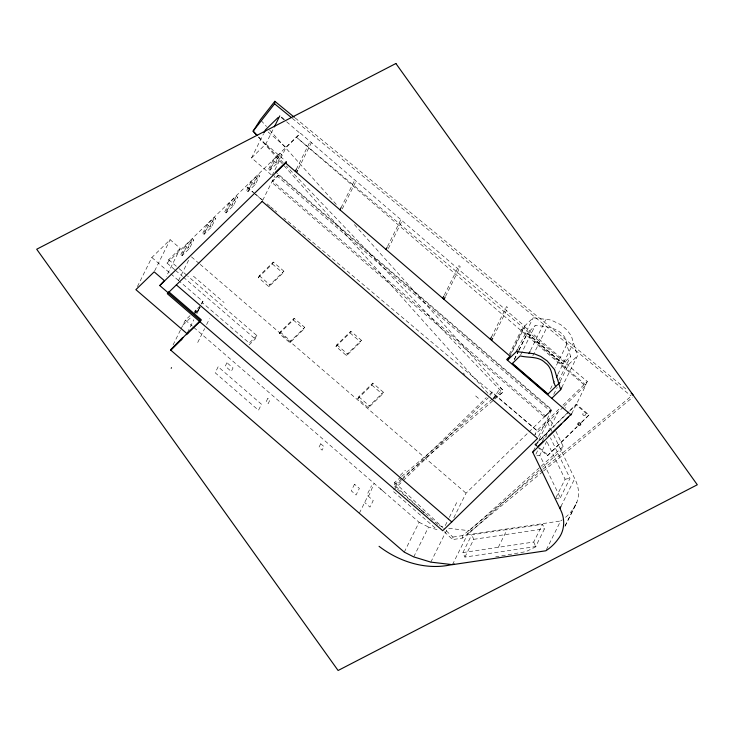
<?xml version="1.0" encoding="UTF-8"?>
<svg xmlns="http://www.w3.org/2000/svg" width="734" height="734" viewBox="0 0 734 734"><rect width="100%" height="100%" fill="white"/><g stroke="black" fill="none" stroke-linecap="round" stroke-linejoin="round"><path stroke-width="0.55" stroke-dasharray="3.67 2.75" d="M566.657 344.705C566.29 329.245 547.124 325.823 535.141 325.657L527.232 333.355L562.822 363.981L570.648 356.366L566.657 344.705L555.143 367.899M561.694 387.625L577.447 355.88L571.309 335.796L566.896 329.942L560.804 324.703L550.986 319.996L533.178 317.785L524.269 326.447L510.46 354.274M421.848 510.68L394.387 484.917L394.644 482.403L400.746 477.192M542.729 471.696L462.457 538.086L452.649 539.582L452.906 537.068L443.749 528.471M462.457 538.086L462.714 535.572L542.105 469.907M564.987 526.342L575.851 504.469C579.695 497.166 579.117 488.238 575.795 480.862L552.418 432.445M137.377 286.645L151.846 257.496L170.132 239.697L180.28 248.431L166.288 276.617M154.672 270.855L170.132 239.697M174.701 269.681L167.031 263.075L168.71 259.698L180.28 248.431M180.848 254.524L185.096 245.973L192.418 238.844L193.693 239.945L189.455 248.487L182.124 255.616L180.848 254.524L188.179 247.395L192.418 238.844M182.124 255.616L186.372 247.074L193.693 239.945M178.399 280.792L189.106 259.24M202.804 233.164L207.043 224.613L214.374 217.484L215.649 218.585L211.401 227.136L204.08 234.265L202.804 233.164L210.126 226.035L214.374 217.484M204.08 234.265L208.318 225.714L215.649 218.585M224.751 211.805L228.99 203.254L236.32 196.125L237.596 197.226L233.357 205.777L226.026 212.906L224.751 211.805L232.072 204.676L236.32 196.125M271.241 174.811L251.578 157.893L263.552 133.772M226.026 212.906L230.274 204.355L237.596 197.226M251.578 157.893L265.818 144.029L273.8 127.955M246.697 190.445L250.945 181.894L258.267 174.765L259.552 175.866L255.304 184.417L247.982 191.546L246.697 190.445L254.028 183.317L258.267 174.765M247.982 191.546L252.221 182.995L259.552 175.866M173.068 344.943L180.463 330.052M180.949 329.061L185.381 320.143L190.271 315.446M194.015 313.932L195.978 309.977L200.318 305.757M194.703 313.776L197.152 308.831M197.859 310.693L199.832 306.739M201.162 304.059L202.933 301.463L179.527 281.324M201.978 303.289L202.896 301.435M187.454 332.63L193.868 319.721M196.822 313.767L200.171 307.023L198.758 309.766L195.492 313.014L198.795 309.794L195.473 312.941M202.006 303.316L202.933 301.463M268.653 169.086L272.892 160.535L280.223 153.406L281.498 154.507L277.259 163.058L269.928 170.187L268.653 169.086L275.975 161.957L280.223 153.406M269.928 170.187L274.177 161.636L281.498 154.507M272.103 175.554L286.067 147.415L300.463 133.239L524.883 326.391L510.075 356.229M262.662 200.4L274.911 175.747M277.626 176.463L278.314 175.077L551.106 409.856L550.427 411.242L544.472 417.031L271.681 182.252L277.626 176.463L550.427 411.242M197.721 342.484L204.621 328.584M206.593 324.611L209.548 318.657M296.307 169.325L310.032 141.671L311.317 142.781L298.105 169.407M258.368 277.59L259.286 275.727L273.296 262.093L283.874 271.195L282.948 273.057L268.938 286.691L258.368 277.59L272.369 263.956L273.296 262.093M268.938 286.691L269.864 284.829L283.874 271.195M249.101 344.934L255.221 338.98L256.9 335.603L187.62 275.975M340.971 207.841L354.825 179.949M279.324 333.649L280.159 331.961L294.169 318.327L304.748 327.428L303.904 329.116L289.893 342.75L279.324 333.649L293.334 320.015L294.169 318.327M342.255 208.951L356.109 181.05M289.893 342.75L290.737 341.062L304.748 327.428M335.988 346.512L336.833 344.824L350.843 331.19L361.412 340.292L360.577 341.98L346.567 355.614L335.988 346.512L349.999 332.878L350.843 331.19M387.524 246.486L400.883 219.585M388.314 248.587L402.168 220.695M346.567 355.614L347.402 353.916L361.412 340.292M357.825 398.69L358.788 396.764L372.799 383.13L383.368 392.231L382.414 394.158L368.404 407.792L357.825 398.69L371.835 385.056L372.799 383.13M368.404 407.792L369.358 405.865L383.368 392.231M444.263 295.215L458.961 265.616L460.246 266.717L445.547 296.325M367.798 493.23L371.523 485.724M359.33 513.25L367.936 495.918L369.193 494.982L374.138 483.412M491.367 337.218L506.57 306.592L507.855 307.693L493.156 337.301M404.269 552.133L419.086 522.287L193.17 326.878M509.148 354.559L521.489 329.694L524.883 326.391M490.44 395.268L492.037 392.066L536.884 430.665L559.712 408.352M413.728 556.895L428.546 527.058L437.088 529.673L392.681 490.863L402.498 481.311M517.929 348.503L533.178 317.785M514.222 359.568L518.332 351.402M518.727 350.494L527.342 333.254L562.932 363.881M514.424 359.366L518.433 351.302M518.929 350.292L527.443 333.153L563.033 363.789M520.626 354.898L535.141 325.657M530.462 350.513L545.711 319.795M445.263 525.599L448.832 518.415M449.346 517.387L456.988 501.983M532.829 355.761L546.839 327.529M430.821 562.125L447.667 528.177M453.805 517.819L466.035 493.184L528.131 432.757M452.465 564.666L469.32 530.719L540.352 466.925M462.915 552.564L471.733 534.802L542.527 524.278L544.527 528.801L535.701 546.564L464.916 557.088L462.915 552.564L533.71 542.041L542.527 524.278M464.916 557.088L473.733 539.325L471.733 534.802M550.417 389.093L554.418 381.019M557.923 374.147L573.171 343.42M558.638 380.57L570.648 356.366M553.739 394.36L557.198 387.405M560.161 381.432L568.538 364.55L577.447 355.88M544.472 417.031L551.106 409.856M538.582 436.391L551.83 409.691L276.434 172.664M536.6 446.3L534.921 444.859L535.224 444.244L568.373 411.985M533.343 451.043L549.601 418.288L553.968 427.326M535.912 454.144L537.939 450.043M542.518 440.831L544.555 436.73L546.518 436.363M545.472 437.18L547.949 432.179L537.343 442.987M548.252 431.564L557.702 412.526M555.418 498.698L560.336 497.771L539.811 455.273L547.436 439.905M565.492 408.122L565.822 407.462M498.313 547.298L507.13 529.535M537.435 447.015L547.491 455.676L576.878 426.766M587.328 381.487L585.2 385.781L296.389 137.203L587.328 381.487L562.96 405.196M571.658 413.765L585.879 385.111L521.489 329.694M576.218 404.856L576.52 404.241M555.913 431.344L563.189 446.419L561.152 450.529L542.545 467.237M581.42 422.656L588.989 414.976L576.429 404.159L569.18 411.205M555.922 497.67L565.079 479.229L546.995 441.795M560.336 497.771L569.997 478.311L550.445 437.831M560.914 506.506L574.731 478.66M546.362 549.72L560.648 520.947A58.289 49.646 26.4 0 0 562.244 519.865M565.07 525.929L576.924 502.056M575.851 504.469L572.924 509.249A58.289 49.646 26.4 0 1 565.281 517.534M493.175 399.085L500.46 387.635L502.717 390.057L502.46 392.571L403.104 477.467M400.259 475.357L405.443 470.246M167.031 263.075L300.463 133.239M278.314 175.077L272.369 180.867L545.16 415.655M256.9 335.603L249.248 343.035L201.997 302.371M401.269 480.385L394.727 486.752L424.61 512.873M402.085 479.586L486.312 397.635M489.578 394.452L492.037 392.066M403.315 480.513L488.358 397.764M528.957 431.959L551.83 409.691M563.363 407.021L534.838 434.776L536.976 430.482L283.774 217.888M564.171 406.232L585.879 385.111M534.921 444.859L568.878 411.811M569.685 411.031L576.126 404.764L588.686 415.582M581.723 422.05L588.989 414.976M547.491 455.676L577.383 426.592M182.922 325.089L191.895 316.482M194.354 311.537L195.978 309.977M541.206 466.163L563.189 446.419M539.16 470.274L467.274 534.829L560.648 520.947M401.617 476.449L492.257 398.993M493.129 398.25L502.717 390.057L353.65 223.751M394.387 484.917L402.232 478.21M542.986 469.182L632.974 394.764M543.61 470.962L632.708 397.277M494.101 398.434L502.46 392.571L286.352 166.012M536.022 546.692L525.911 551.656L495.679 556.858M536.857 455.823L539.811 455.273M565.079 479.229L569.997 478.311M452.906 537.068L462.714 535.572M473.733 539.325L544.527 528.801M448.749 528.306L469.32 530.719M439.125 525.562L444.465 527.196M419.086 522.287L428.546 527.058M295.242 118.009L627.653 390.405M292.325 118.339L630.937 395.819M254.808 193.574L246.028 186.207L252.973 192.18M255.689 194.308L262.708 200.208M267.093 203.887L269.727 206.098M270.607 206.841L274.121 209.786M274.993 210.52L276.755 211.998M286.627 121.78L300.307 133.551M524.269 326.447L568.538 364.55M268.112 131.964L286.067 147.415M265.818 144.029L284.627 160.223M275.975 161.957L277.259 163.058M272.892 160.535L274.177 161.636M254.028 183.317L255.304 184.417M250.945 181.894L252.221 182.995M253.845 192.932L261.662 199.657M463.081 373.01L464.815 374.505M535.224 444.244L538.572 447.134M539.417 447.85L547.793 455.062M475.66 395.956L478.889 398.736M232.072 204.676L233.357 205.777M228.99 203.254L230.274 204.355M272.369 263.956L282.948 273.057M349.999 332.878L360.577 341.98M210.126 226.035L211.401 227.136M207.043 224.613L208.318 225.714M259.286 275.727L269.864 284.829M336.833 344.824L347.402 353.916M371.835 385.056L382.414 394.158M293.334 320.015L303.904 329.116M188.179 247.395L189.455 248.487M185.096 245.973L186.372 247.074M358.788 396.764L369.358 405.865M280.159 331.961L290.737 341.062M191.501 256.909L199.318 263.634M200.189 264.378L466.035 493.184M193.437 276.177L224.072 302.536M168.71 259.698L177.233 267.029M178.968 268.525L186.757 275.232M175.554 270.415L182.482 276.379M183.344 277.122L255.221 338.98M151.846 257.496L170.013 273.14M170.875 273.883L178.665 280.581M380.295 488.752L383.524 491.532M185.381 320.143L192.308 326.135M367.936 495.918L373.248 500.515L369.982 507.093L364.67 502.496M425.463 513.626L438.271 524.819M394.644 482.403L442.914 527.691M422.683 511.47L424.353 513.029M444.327 531.765L452.649 539.582M258.652 136.964L283.186 162.691M261.157 120.559L266.506 126.532M269.571 129.946L337.612 205.887M258.46 137.13L489.358 394.819M547.564 422.399L551.931 431.436M533.71 542.041L535.701 546.564M218.154 366.78L215.181 372.78L258.515 410.269L261.488 404.26L218.154 366.78M226.953 362.724L225.237 366.193L231.302 371.432L233.017 367.973L226.953 362.724M267.855 398.305L266.093 401.847L268.167 403.636L269.919 400.094L267.855 398.305M320.721 443.786L318.932 447.382L322.125 450.144L323.914 446.538L320.721 443.786M354.54 484.22L351.265 490.826L356.091 495L359.376 488.404L354.54 484.22M583.025 414.93A1.385 1.184 26.4 0 0 585.356 415.004A1.385 1.184 26.4 0 0 583.998 413.132A1.385 1.184 26.4 0 0 583.025 414.93"/><path stroke-width="1.1" d="M551.766 398.342L560.675 389.681L554.537 369.587L547.215 360.972L540.692 356.403L534.214 353.788L516.406 351.577L507.497 360.238L508.488 358.247M256.937 135.423L253.111 131.157L274.599 103.815L274.855 101.301L294.362 117.284M186.436 334.686L200.721 320.795L159.783 285.554L164.315 280.59L154.168 271.855L135.882 289.655L186.968 333.621L170.572 349.98L182.867 337.612L170.646 350.054L404.269 552.133L413.728 556.895L430.821 562.125L452.465 564.666L545.83 550.784A58.289 49.646 26.4 0 0 558.106 539.086C564.529 531.122 565.281 519.8 560.987 510.699L532.756 452.236L533.343 451.043M168.224 292.82L168.756 291.756L201.244 319.73L200.721 320.795M264.047 132.771L265.543 129.753L278.204 117.431M274.305 126.945L279.792 115.899M170.646 350.054L182.867 337.612M181.17 339.814L181.693 338.75M187.482 333.667L188.005 332.612M199.813 321.675L200.345 320.611M159.783 285.554L285.654 163.076L286.343 161.691L275.259 172.472M295.288 171.371L296.307 169.325M296.573 172.481L297.591 170.426M339.989 209.841L340.971 207.841M386.047 249.477L387.038 247.486M442.74 298.279L443.758 296.233M444.024 299.38L445.043 297.343M490.358 339.255L491.367 337.218M491.642 340.365L492.652 338.319M516.406 351.577L517.415 349.531M528.939 353.586L529.957 351.531M556.4 377.221L557.418 375.166M560.675 389.681L561.694 387.625M532.756 452.236L571.658 413.765M559.923 508.497L560.914 506.506M274.855 101.301L260.396 119.706L253.111 131.157L257.065 135.304M186.968 333.621L199.575 321.354M171.215 368.275L171.527 367.697M560.06 382.313L547.747 394.296L512.158 363.669L520.131 355.907C528.563 358.082 538.6 355.907 545.289 362.844C553.308 368.413 551.491 378.854 555.638 386.616M538.022 446.492L543.481 441.171M548.316 436.473L561.189 423.94M564.409 420.811L568.437 416.894M170.572 349.98L182.344 338.668M454.254 563.996C428.179 571.034 400.021 562.428 379.056 546.325M631.194 393.314L632.974 394.764M274.599 103.815L291.444 117.614M281.498 117.367L284.067 119.578M285.654 163.076L510.075 356.229L506.671 359.532L571.061 414.949M512.424 363.403L548.014 394.03M176.362 284.902L451.759 521.929M262.166 201.41L167.315 293.701L442.721 530.728L537.563 438.437L262.166 201.41M395.901 63.509L36.7 249.23L338.099 670.491L697.3 484.779L395.901 63.509M578.218 424.619A1.385 1.184 26.4 0 0 580.548 424.692A1.385 1.184 26.4 0 0 579.19 422.821A1.385 1.184 26.4 0 0 578.218 424.619"/></g></svg>
